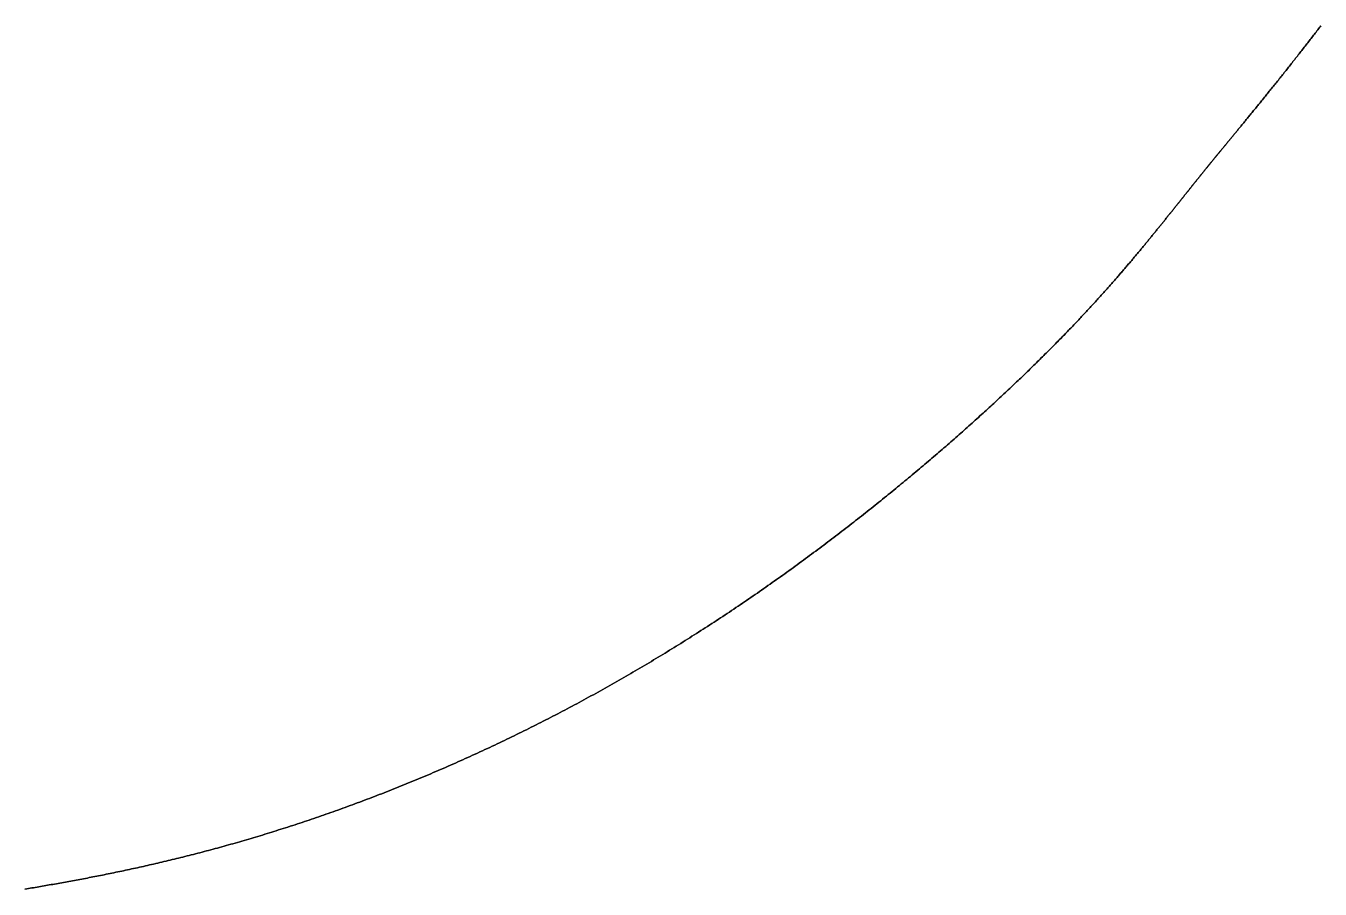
# Model space of a CAD drawing. Header units: inches. Extents: x 130170 to 284068, y 377793 to 804530.
# Drawn here: x 260360.8 to 260451.9, y 749011.4 to 749072.2 of the extents above; entities that cross this region are included whole.
import ezdxf

# ---------------------------------------------------------------- set-up
doc = ezdxf.new("R2010")
doc.units = ezdxf.units.IN
doc.header["$MEASUREMENT"] = 0
doc.layers.add('muni_il', color=7, linetype='Continuous')

msp = doc.modelspace()

# ---------------------------------------------------------------- linework, layer by layer
at = {"layer": 'muni_il'}
for points in [[(260360.76, 749011.404), (260360.88, 749011.424), (260361.001, 749011.445), (260361.122, 749011.465), (260361.243, 749011.486), (260361.365, 749011.506), (260361.487, 749011.527), (260361.609, 749011.548), (260361.731, 749011.569), (260361.854, 749011.59), (260361.977, 749011.611), (260362.1, 749011.632), (260362.223, 749011.654), (260362.347, 749011.675), (260362.471, 749011.697), (260362.595, 749011.719), (260362.72, 749011.741), (260362.845, 749011.763), (260362.97, 749011.785), (260363.096, 749011.808), (260363.222, 749011.83), (260363.348, 749011.853), (260363.474, 749011.876), (260363.601, 749011.899), (260363.728, 749011.922), (260363.856, 749011.945), (260363.983, 749011.969), (260364.112, 749011.992), (260364.24, 749012.016), (260364.369, 749012.04), (260364.498, 749012.064), (260364.627, 749012.089), (260364.757, 749012.113), (260364.887, 749012.138), (260365.018, 749012.163), (260365.149, 749012.188), (260365.28, 749012.213), (260365.411, 749012.239), (260365.543, 749012.264), (260365.675, 749012.29), (260365.808, 749012.316), (260365.941, 749012.342), (260366.074, 749012.369), (260366.208, 749012.395), (260366.342, 749012.422), (260366.477, 749012.449), (260366.611, 749012.477), (260366.747, 749012.504), (260366.882, 749012.532), (260367.018, 749012.56), (260367.154, 749012.588), (260367.291, 749012.617), (260367.428, 749012.645), (260367.565, 749012.674), (260367.703, 749012.703), (260367.841, 749012.733), (260367.98, 749012.762), (260368.119, 749012.792), (260368.258, 749012.822), (260368.398, 749012.853), (260368.538, 749012.883), (260368.679, 749012.914), (260368.819, 749012.945), (260368.961, 749012.977), (260369.102, 749013.008), (260369.244, 749013.04), (260369.387, 749013.073), (260369.53, 749013.105), (260369.673, 749013.138), (260369.816, 749013.171), (260369.96, 749013.204), (260370.105, 749013.238), (260370.249, 749013.272), (260370.395, 749013.306), (260370.54, 749013.34), (260370.686, 749013.375), (260370.832, 749013.41), (260370.979, 749013.445), (260371.126, 749013.481), (260371.274, 749013.517), (260371.421, 749013.553), (260371.57, 749013.589), (260371.718, 749013.626), (260371.867, 749013.663), (260372.017, 749013.701), (260372.166, 749013.738), (260372.316, 749013.776), (260372.467, 749013.815), (260372.618, 749013.853), (260372.769, 749013.892), (260372.921, 749013.932), (260373.073, 749013.971), (260373.225, 749014.011), (260373.378, 749014.051), (260373.531, 749014.092), (260373.685, 749014.133), (260373.838, 749014.174), (260373.993, 749014.216), (260374.147, 749014.257), (260374.302, 749014.3), (260374.457, 749014.342), (260374.613, 749014.385), (260374.769, 749014.428), (260374.925, 749014.472), (260375.082, 749014.516), (260375.239, 749014.56), (260375.397, 749014.604), (260375.554, 749014.649), (260375.712, 749014.695), (260375.871, 749014.74), (260376.03, 749014.786), (260376.189, 749014.833), (260376.348, 749014.879), (260376.508, 749014.926), (260376.668, 749014.973), (260376.828, 749015.021), (260376.989, 749015.069), (260377.15, 749015.118), (260377.311, 749015.166), (260377.473, 749015.215), (260377.635, 749015.265), (260377.797, 749015.315), (260377.96, 749015.365), (260378.122, 749015.415), (260378.285, 749015.466), (260378.449, 749015.517), (260378.612, 749015.569), (260378.777, 749015.621), (260378.941, 749015.673), (260379.105, 749015.726), (260379.27, 749015.779), (260379.435, 749015.832), (260379.6, 749015.886), (260379.766, 749015.94), (260379.932, 749015.994), (260380.098, 749016.049), (260380.264, 749016.104), (260380.431, 749016.16), (260380.598, 749016.216), (260380.765, 749016.272), (260380.932, 749016.329), (260381.099, 749016.386), (260381.267, 749016.443), (260381.435, 749016.501), (260381.603, 749016.559), (260381.772, 749016.617), (260381.94, 749016.676), (260382.109, 749016.735), (260382.278, 749016.794), (260382.447, 749016.854), (260382.617, 749016.914), (260382.786, 749016.975), (260382.956, 749017.036), (260383.126, 749017.097), (260383.296, 749017.159), (260383.466, 749017.221), (260383.636, 749017.283), (260383.807, 749017.346), (260383.978, 749017.409), (260384.149, 749017.472), (260384.32, 749017.536), (260384.491, 749017.6), (260384.662, 749017.664), (260384.833, 749017.729), (260385.005, 749017.794), (260385.177, 749017.86), (260385.349, 749017.926), (260385.52, 749017.992), (260385.692, 749018.058), (260385.865, 749018.125), (260386.037, 749018.192), (260386.209, 749018.26), (260386.382, 749018.328), (260386.554, 749018.396), (260386.727, 749018.464), (260386.899, 749018.533), (260387.072, 749018.602), (260387.245, 749018.672), (260387.418, 749018.742), (260387.59, 749018.812), (260387.763, 749018.883), (260387.936, 749018.954), (260388.11, 749019.025), (260388.283, 749019.096), (260388.456, 749019.168), (260388.629, 749019.24), (260388.802, 749019.313), (260388.975, 749019.386), (260389.149, 749019.459), (260389.322, 749019.532), (260389.495, 749019.606), (260389.668, 749019.68), (260389.842, 749019.755), (260390.015, 749019.829), (260390.188, 749019.904), (260390.361, 749019.98), (260390.535, 749020.055), (260390.708, 749020.131), (260390.881, 749020.208), (260391.054, 749020.284), (260391.227, 749020.361), (260391.4, 749020.438), (260391.573, 749020.516), (260391.746, 749020.593), (260391.919, 749020.672), (260392.092, 749020.75), (260392.265, 749020.829), (260392.438, 749020.907), (260392.61, 749020.987), (260392.783, 749021.066), (260392.956, 749021.146), (260393.128, 749021.226), (260393.301, 749021.306), (260393.473, 749021.387), (260393.645, 749021.468), (260393.817, 749021.549), (260393.989, 749021.631), (260394.161, 749021.713), (260394.333, 749021.795), (260394.505, 749021.877), (260394.677, 749021.959), (260394.848, 749022.042), (260395.02, 749022.125), (260395.191, 749022.209), (260395.362, 749022.292), (260395.533, 749022.376), (260395.704, 749022.46), (260395.875, 749022.545), (260396.046, 749022.629), (260396.216, 749022.714), (260396.387, 749022.8), (260396.557, 749022.885), (260396.727, 749022.971), (260396.897, 749023.057), (260397.067, 749023.143), (260397.237, 749023.229), (260397.406, 749023.316), (260397.575, 749023.403), (260397.745, 749023.49), (260397.914, 749023.577), (260398.083, 749023.665), (260398.251, 749023.753), (260398.42, 749023.841), (260398.588, 749023.929), (260398.756, 749024.018), (260398.924, 749024.107), (260399.092, 749024.196), (260399.26, 749024.285), (260399.428, 749024.374), (260399.595, 749024.464), (260399.762, 749024.554), (260399.929, 749024.644), (260400.096, 749024.734), (260400.262, 749024.825), (260400.429, 749024.916), (260400.595, 749025.007), (260400.761, 749025.098), (260400.927, 749025.189), (260401.092, 749025.281), (260401.258, 749025.373), (260401.423, 749025.465), (260401.588, 749025.557), (260401.753, 749025.65), (260401.918, 749025.742), (260402.082, 749025.835), (260402.246, 749025.929), (260402.41, 749026.022), (260402.574, 749026.115), (260402.738, 749026.209), (260402.901, 749026.303), (260403.064, 749026.397), (260403.227, 749026.491), (260403.39, 749026.586), (260403.552, 749026.681), (260403.715, 749026.775), (260403.877, 749026.87), (260404.039, 749026.966), (260404.2, 749027.061), (260404.362, 749027.157), (260404.523, 749027.253), (260404.684, 749027.349), (260404.845, 749027.445), (260405.006, 749027.541), (260405.166, 749027.638), (260405.326, 749027.734), (260405.486, 749027.831), (260405.646, 749027.928), (260405.805, 749028.026), (260405.965, 749028.123), (260406.124, 749028.221), (260406.283, 749028.319), (260406.441, 749028.417), (260406.6, 749028.515), (260406.758, 749028.613), (260406.916, 749028.712), (260407.074, 749028.81), (260407.231, 749028.909), (260407.388, 749029.008), (260407.546, 749029.107), (260407.702, 749029.207), (260407.859, 749029.306), (260408.015, 749029.406), (260408.172, 749029.506), (260408.327, 749029.606), (260408.483, 749029.706), (260408.639, 749029.806), (260408.794, 749029.907), (260408.949, 749030.007), (260409.104, 749030.108), (260409.259, 749030.209), (260409.413, 749030.31), (260409.567, 749030.411), (260409.721, 749030.512), (260409.875, 749030.614), (260410.028, 749030.716), (260410.182, 749030.818), (260410.335, 749030.92), (260410.488, 749031.022), (260410.64, 749031.124), (260410.793, 749031.226), (260410.945, 749031.329), (260411.097, 749031.432), (260411.248, 749031.535), (260411.4, 749031.638), (260411.551, 749031.741), (260411.702, 749031.844), (260411.853, 749031.947), (260412.003, 749032.051), (260412.154, 749032.154), (260412.304, 749032.258), (260412.454, 749032.362), (260412.604, 749032.466), (260412.753, 749032.57), (260412.902, 749032.675), (260413.051, 749032.779), (260413.2, 749032.884), (260413.348, 749032.988), (260413.497, 749033.093), (260413.645, 749033.198), (260413.792, 749033.303), (260413.94, 749033.408), (260414.087, 749033.513), (260414.234, 749033.619), (260414.381, 749033.724), (260414.528, 749033.829), (260414.674, 749033.935), (260414.82, 749034.041), (260414.966, 749034.147), (260415.112, 749034.253), (260415.257, 749034.359), (260415.402, 749034.465), (260415.547, 749034.571), (260415.692, 749034.677), (260415.836, 749034.784), (260415.98, 749034.89), (260416.124, 749034.997), (260416.268, 749035.103), (260416.411, 749035.21), (260416.554, 749035.317), (260416.697, 749035.424), (260416.84, 749035.531), (260416.982, 749035.637), (260417.124, 749035.745), (260417.266, 749035.852), (260417.408, 749035.959), (260417.549, 749036.066), (260417.69, 749036.173), (260417.831, 749036.281), (260417.971, 749036.388), (260418.112, 749036.496), (260418.251, 749036.603), (260418.391, 749036.711), (260418.53, 749036.818), (260418.669, 749036.926), (260418.808, 749037.033), (260418.947, 749037.141), (260419.085, 749037.249), (260419.223, 749037.356), (260419.36, 749037.464), (260419.498, 749037.572), (260419.635, 749037.679), (260419.771, 749037.787), (260419.908, 749037.895), (260420.044, 749038.003), (260420.18, 749038.11), (260420.315, 749038.218), (260420.45, 749038.326), (260420.585, 749038.433), (260420.72, 749038.541), (260420.854, 749038.649), (260420.988, 749038.756), (260421.121, 749038.864), (260421.254, 749038.972), (260421.387, 749039.079), (260421.52, 749039.187), (260421.652, 749039.294), (260421.783, 749039.402), (260421.915, 749039.509), (260422.046, 749039.616), (260422.177, 749039.724), (260422.307, 749039.831), (260422.437, 749039.938), (260422.567, 749040.045), (260422.696, 749040.152), (260422.825, 749040.259), (260422.954, 749040.366), (260423.082, 749040.473), (260423.21, 749040.579), (260423.337, 749040.686), (260423.464, 749040.792), (260423.591, 749040.899), (260423.717, 749041.005), (260423.843, 749041.111), (260423.968, 749041.217), (260424.093, 749041.323), (260424.218, 749041.429), (260424.342, 749041.534), (260424.466, 749041.64), (260424.589, 749041.745), (260424.712, 749041.851), (260424.835, 749041.956), (260424.957, 749042.061), (260425.079, 749042.166), (260425.2, 749042.27), (260425.321, 749042.375), (260425.441, 749042.479), (260425.561, 749042.583), (260425.68, 749042.687), (260425.799, 749042.791), (260425.918, 749042.895), (260426.036, 749042.998), (260426.154, 749043.101), (260426.271, 749043.204), (260426.388, 749043.307), (260426.504, 749043.41), (260426.62, 749043.512), (260426.735, 749043.615), (260426.85, 749043.717), (260426.965, 749043.819), (260427.078, 749043.92), (260427.192, 749044.021), (260427.305, 749044.123), (260427.417, 749044.224), (260427.529, 749044.324), (260427.641, 749044.425), (260427.752, 749044.525), (260427.862, 749044.625), (260427.972, 749044.724), (260428.082, 749044.824), (260428.191, 749044.923), (260428.299, 749045.022), (260428.407, 749045.12), (260428.515, 749045.219), (260428.622, 749045.317), (260428.728, 749045.415), (260428.834, 749045.512), (260428.939, 749045.609), (260429.044, 749045.706), (260429.148, 749045.803), (260429.252, 749045.899), (260429.355, 749045.995), (260429.458, 749046.091), (260429.56, 749046.187), (260429.662, 749046.282), (260429.763, 749046.377), (260429.864, 749046.471), (260429.964, 749046.565), (260430.064, 749046.659), (260430.162, 749046.753), (260430.261, 749046.846), (260430.359, 749046.939), (260430.456, 749047.032), (260430.553, 749047.124), (260430.65, 749047.216), (260430.745, 749047.307), (260430.841, 749047.399), (260430.935, 749047.489), (260431.029, 749047.58), (260431.123, 749047.67), (260431.216, 749047.76), (260431.309, 749047.85), (260431.401, 749047.939), (260431.492, 749048.028), (260431.583, 749048.116), (260431.673, 749048.205), (260431.763, 749048.292), (260431.852, 749048.38), (260431.941, 749048.467), (260432.029, 749048.554), (260432.117, 749048.64), (260432.204, 749048.726), (260432.291, 749048.811), (260432.377, 749048.897), (260432.462, 749048.982), (260432.547, 749049.066), (260432.631, 749049.15), (260432.715, 749049.234), (260432.799, 749049.318), (260432.881, 749049.401), (260432.964, 749049.483), (260433.046, 749049.566), (260433.127, 749049.648), (260433.207, 749049.729), (260433.288, 749049.81), (260433.367, 749049.891), (260433.446, 749049.972), (260433.525, 749050.052), (260433.603, 749050.132), (260433.681, 749050.211), (260433.758, 749050.29), (260433.834, 749050.369), (260433.911, 749050.447), (260433.986, 749050.525), (260434.061, 749050.603), (260434.136, 749050.68), (260434.21, 749050.757), (260434.283, 749050.833), (260434.356, 749050.909), (260434.429, 749050.985), (260434.501, 749051.061), (260434.573, 749051.136), (260434.644, 749051.21), (260434.715, 749051.285), (260434.785, 749051.359), (260434.855, 749051.432), (260434.924, 749051.506), (260434.993, 749051.579), (260435.061, 749051.651), (260435.129, 749051.724), (260435.196, 749051.795), (260435.263, 749051.867), (260435.33, 749051.938), (260435.396, 749052.009), (260435.462, 749052.08), (260435.527, 749052.15), (260435.591, 749052.22), (260435.656, 749052.289), (260435.72, 749052.359), (260435.783, 749052.428), (260435.846, 749052.496), (260435.909, 749052.564), (260435.971, 749052.632), (260436.033, 749052.7), (260436.095, 749052.767), (260436.156, 749052.834), (260436.216, 749052.901), (260436.277, 749052.967), (260436.337, 749053.034), (260436.396, 749053.099), (260436.455, 749053.165), (260436.514, 749053.23), (260436.572, 749053.295), (260436.63, 749053.36), (260436.688, 749053.424), (260436.745, 749053.488), (260436.802, 749053.552), (260436.859, 749053.615), (260436.915, 749053.679), (260436.971, 749053.741), (260437.026, 749053.804), (260437.082, 749053.866), (260437.137, 749053.929), (260437.191, 749053.99), (260437.246, 749054.052), (260437.299, 749054.114), (260437.353, 749054.175), (260437.406, 749054.236), (260437.459, 749054.296), (260437.512, 749054.357), (260437.565, 749054.417), (260437.617, 749054.477), (260437.669, 749054.536), (260437.72, 749054.595), (260437.771, 749054.655), (260437.822, 749054.714), (260437.873, 749054.772), (260437.923, 749054.831), (260437.974, 749054.889), (260438.024, 749054.947), (260438.073, 749055.005), (260438.123, 749055.063), (260438.172, 749055.12), (260438.221, 749055.177), (260438.269, 749055.234), (260438.318, 749055.291), (260438.366, 749055.348), (260438.414, 749055.404), (260438.462, 749055.46), (260438.509, 749055.516), (260438.556, 749055.572), (260438.603, 749055.628), (260438.65, 749055.683), (260438.697, 749055.739), (260438.743, 749055.794), (260438.789, 749055.849), (260438.835, 749055.904), (260438.881, 749055.958), (260438.927, 749056.012), (260438.972, 749056.067), (260439.017, 749056.121), (260439.062, 749056.175), (260439.107, 749056.228), (260439.151, 749056.282), (260439.196, 749056.335), (260439.24, 749056.389), (260439.284, 749056.442), (260439.328, 749056.495), (260439.372, 749056.548), (260439.415, 749056.6), (260439.459, 749056.653), (260439.502, 749056.705), (260439.545, 749056.757), (260439.588, 749056.809), (260439.631, 749056.861), (260439.673, 749056.913), (260439.716, 749056.965), (260439.758, 749057.016), (260439.8, 749057.068), (260439.842, 749057.119), (260439.884, 749057.17), (260439.926, 749057.221), (260439.967, 749057.272), (260440.009, 749057.322), (260440.05, 749057.373), (260440.091, 749057.423), (260440.132, 749057.474), (260440.173, 749057.524), (260440.214, 749057.574), (260440.254, 749057.624), (260440.295, 749057.673), (260440.335, 749057.723), (260440.375, 749057.773), (260440.415, 749057.822), (260440.455, 749057.871), (260440.495, 749057.921), (260440.535, 749057.97), (260440.574, 749058.019), (260440.614, 749058.067), (260440.653, 749058.116), (260440.692, 749058.165), (260440.731, 749058.213), (260440.77, 749058.261), (260440.809, 749058.309), (260440.848, 749058.358), (260440.886, 749058.406), (260440.925, 749058.453), (260440.963, 749058.501), (260441.002, 749058.549), (260441.04, 749058.596), (260441.078, 749058.644), (260441.116, 749058.691), (260441.154, 749058.738), (260441.191, 749058.785), (260441.229, 749058.832), (260441.266, 749058.879), (260441.304, 749058.925), (260441.341, 749058.972), (260441.378, 749059.018), (260441.416, 749059.064), (260441.452, 749059.111), (260441.489, 749059.157), (260441.526, 749059.203), (260441.563, 749059.248), (260441.599, 749059.294), (260441.636, 749059.34), (260441.672, 749059.385), (260441.708, 749059.431), (260441.745, 749059.476), (260441.781, 749059.521), (260441.817, 749059.566), (260441.852, 749059.611), (260441.888, 749059.655), (260441.924, 749059.7), (260441.959, 749059.745), (260441.995, 749059.789), (260442.03, 749059.833), (260442.065, 749059.877), (260442.101, 749059.921), (260442.136, 749059.965), (260442.171, 749060.009), (260442.206, 749060.053), (260442.24, 749060.096), (260442.275, 749060.14), (260442.31, 749060.183), (260442.344, 749060.226), (260442.379, 749060.27), (260442.413, 749060.312), (260442.447, 749060.355), (260442.481, 749060.398), (260442.515, 749060.441), (260442.549, 749060.483), (260442.583, 749060.526), (260442.617, 749060.568), (260442.651, 749060.61), (260442.685, 749060.653), (260442.718, 749060.695), (260442.752, 749060.736), (260442.785, 749060.778), (260442.818, 749060.82), (260442.852, 749060.861), (260442.885, 749060.903), (260442.918, 749060.944), (260442.951, 749060.986), (260442.984, 749061.027), (260443.017, 749061.068), (260443.05, 749061.109), (260443.083, 749061.15), (260443.115, 749061.191), (260443.148, 749061.231), (260443.181, 749061.272), (260443.213, 749061.313), (260443.246, 749061.353), (260443.278, 749061.393), (260443.311, 749061.434), (260443.343, 749061.474), (260443.375, 749061.514), (260443.407, 749061.554), (260443.44, 749061.594), (260443.472, 749061.634), (260443.504, 749061.674), (260443.536, 749061.714), (260443.568, 749061.754), (260443.6, 749061.794), (260443.632, 749061.833), (260443.664, 749061.873), (260443.696, 749061.912), (260443.728, 749061.952), (260443.76, 749061.992), (260443.792, 749062.031), (260443.824, 749062.071), (260443.856, 749062.11), (260443.888, 749062.149), (260443.92, 749062.189), (260443.952, 749062.228), (260443.984, 749062.268), (260444.016, 749062.307), (260444.048, 749062.346), (260444.08, 749062.386), (260444.112, 749062.425), (260444.144, 749062.464), (260444.176, 749062.504), (260444.208, 749062.543), (260444.24, 749062.583), (260444.272, 749062.622), (260444.304, 749062.662), (260444.336, 749062.701), (260444.369, 749062.741), (260444.401, 749062.781), (260444.434, 749062.82), (260444.466, 749062.86), (260444.499, 749062.9), (260444.531, 749062.94), (260444.564, 749062.98), (260444.597, 749063.02), (260444.63, 749063.06), (260444.663, 749063.1), (260444.696, 749063.141), (260444.729, 749063.181), (260444.762, 749063.222), (260444.796, 749063.262), (260444.829, 749063.303), (260444.863, 749063.344), (260444.897, 749063.385), (260444.931, 749063.427), (260444.965, 749063.468), (260444.999, 749063.51), (260445.033, 749063.551), (260445.068, 749063.593), (260445.102, 749063.635), (260445.137, 749063.678), (260445.172, 749063.72), (260445.207, 749063.763), (260445.242, 749063.805), (260445.278, 749063.849), (260445.314, 749063.892), (260445.349, 749063.935), (260445.385, 749063.979), (260445.422, 749064.023), (260445.458, 749064.067), (260445.495, 749064.112), (260445.532, 749064.157), (260445.569, 749064.202), (260445.606, 749064.247), (260445.644, 749064.292), (260445.681, 749064.338), (260445.72, 749064.384), (260445.758, 749064.431), (260445.796, 749064.477), (260445.835, 749064.524), (260445.874, 749064.572), (260445.913, 749064.619), (260445.953, 749064.667), (260445.993, 749064.716), (260446.033, 749064.764), (260446.073, 749064.813), (260446.114, 749064.863), (260446.155, 749064.912), (260446.196, 749064.962), (260446.238, 749065.013), (260446.28, 749065.064), (260446.322, 749065.115), (260446.364, 749065.167), (260446.407, 749065.219), (260446.45, 749065.271), (260446.493, 749065.324), (260446.537, 749065.377), (260446.581, 749065.431), (260446.626, 749065.485), (260446.67, 749065.539), (260446.715, 749065.594), (260446.761, 749065.649), (260446.806, 749065.705), (260446.852, 749065.761), (260446.899, 749065.818), (260446.946, 749065.875), (260446.993, 749065.933), (260447.04, 749065.991), (260447.088, 749066.049), (260447.136, 749066.108), (260447.184, 749066.167), (260447.233, 749066.227), (260447.282, 749066.288), (260447.332, 749066.348), (260447.382, 749066.41), (260447.432, 749066.471), (260447.483, 749066.533), (260447.534, 749066.596), (260447.585, 749066.659), (260447.636, 749066.723), (260447.688, 749066.787), (260447.741, 749066.851), (260447.793, 749066.916), (260447.846, 749066.982), (260447.9, 749067.047), (260447.953, 749067.114), (260448.008, 749067.181), (260448.062, 749067.248), (260448.117, 749067.316), (260448.172, 749067.384), (260448.227, 749067.452), (260448.282, 749067.521), (260448.338, 749067.591), (260448.395, 749067.661), (260448.451, 749067.731), (260448.508, 749067.802), (260448.565, 749067.873), (260448.623, 749067.944), (260448.68, 749068.016), (260448.738, 749068.089), (260448.796, 749068.161), (260448.855, 749068.234), (260448.914, 749068.308), (260448.973, 749068.382), (260449.032, 749068.456), (260449.091, 749068.53), (260449.151, 749068.605), (260449.211, 749068.68), (260449.271, 749068.756), (260449.331, 749068.831), (260449.391, 749068.907), (260449.452, 749068.983), (260449.513, 749069.06), (260449.574, 749069.136), (260449.635, 749069.213), (260449.696, 749069.291), (260449.757, 749069.368), (260449.818, 749069.445), (260449.88, 749069.523), (260449.941, 749069.601), (260450.003, 749069.679), (260450.064, 749069.757), (260450.126, 749069.835), (260450.188, 749069.913), (260450.249, 749069.991), (260450.311, 749070.07), (260450.372, 749070.148), (260450.434, 749070.226), (260450.495, 749070.305), (260450.557, 749070.383), (260450.618, 749070.461), (260450.679, 749070.539), (260450.74, 749070.617), (260450.801, 749070.695), (260450.862, 749070.773), (260450.923, 749070.851), (260450.983, 749070.928), (260451.043, 749071.005), (260451.103, 749071.082), (260451.163, 749071.159), (260451.223, 749071.236), (260451.282, 749071.312), (260451.341, 749071.388), (260451.4, 749071.464), (260451.458, 749071.539), (260451.516, 749071.614), (260451.574, 749071.688), (260451.631, 749071.762), (260451.688, 749071.836), (260451.745, 749071.909), (260451.801, 749071.982), (260451.857, 749072.054), (260451.912, 749072.126), (260451.967, 749072.197)], [(260451.967, 749072.197), (260451.912, 749072.126), (260451.857, 749072.054), (260451.801, 749071.982), (260451.745, 749071.909), (260451.688, 749071.836), (260451.631, 749071.762), (260451.574, 749071.688), (260451.516, 749071.614), (260451.458, 749071.539), (260451.4, 749071.464), (260451.341, 749071.388), (260451.282, 749071.312), (260451.223, 749071.236), (260451.163, 749071.159), (260451.103, 749071.082), (260451.043, 749071.005), (260450.983, 749070.928), (260450.923, 749070.851), (260450.862, 749070.773), (260450.801, 749070.695), (260450.74, 749070.617), (260450.679, 749070.539), (260450.618, 749070.461), (260450.557, 749070.383), (260450.495, 749070.305), (260450.434, 749070.226), (260450.372, 749070.148), (260450.311, 749070.07), (260450.249, 749069.991), (260450.188, 749069.913), (260450.126, 749069.835), (260450.064, 749069.757), (260450.003, 749069.679), (260449.941, 749069.601), (260449.88, 749069.523), (260449.818, 749069.445), (260449.757, 749069.368), (260449.696, 749069.291), (260449.635, 749069.213), (260449.574, 749069.136), (260449.513, 749069.06), (260449.452, 749068.983), (260449.391, 749068.907), (260449.331, 749068.831), (260449.271, 749068.756), (260449.211, 749068.68), (260449.151, 749068.605), (260449.091, 749068.53), (260449.032, 749068.456), (260448.973, 749068.382), (260448.914, 749068.308), (260448.855, 749068.234), (260448.796, 749068.161), (260448.738, 749068.089), (260448.68, 749068.016), (260448.623, 749067.944), (260448.565, 749067.873), (260448.508, 749067.802), (260448.451, 749067.731), (260448.395, 749067.661), (260448.338, 749067.591), (260448.282, 749067.521), (260448.227, 749067.452), (260448.172, 749067.384), (260448.117, 749067.316), (260448.062, 749067.248), (260448.008, 749067.181), (260447.953, 749067.114), (260447.9, 749067.047), (260447.846, 749066.982), (260447.793, 749066.916), (260447.741, 749066.851), (260447.688, 749066.787), (260447.636, 749066.723), (260447.585, 749066.659), (260447.534, 749066.596), (260447.483, 749066.533), (260447.432, 749066.471), (260447.382, 749066.41), (260447.332, 749066.348), (260447.282, 749066.288), (260447.233, 749066.227), (260447.184, 749066.167), (260447.136, 749066.108), (260447.088, 749066.049), (260447.04, 749065.991), (260446.993, 749065.933), (260446.946, 749065.875), (260446.899, 749065.818), (260446.852, 749065.761), (260446.806, 749065.705), (260446.761, 749065.649), (260446.715, 749065.594), (260446.67, 749065.539), (260446.626, 749065.485), (260446.581, 749065.431), (260446.537, 749065.377), (260446.493, 749065.324), (260446.45, 749065.271), (260446.407, 749065.219), (260446.364, 749065.167), (260446.322, 749065.115), (260446.28, 749065.064), (260446.238, 749065.013), (260446.196, 749064.962), (260446.155, 749064.912), (260446.114, 749064.863), (260446.073, 749064.813), (260446.033, 749064.764), (260445.993, 749064.716), (260445.953, 749064.667), (260445.913, 749064.619), (260445.874, 749064.572), (260445.835, 749064.524), (260445.796, 749064.477), (260445.758, 749064.431), (260445.72, 749064.384), (260445.681, 749064.338), (260445.644, 749064.292), (260445.606, 749064.247), (260445.569, 749064.202), (260445.532, 749064.157), (260445.495, 749064.112), (260445.458, 749064.067), (260445.422, 749064.023), (260445.385, 749063.979), (260445.349, 749063.935), (260445.314, 749063.892), (260445.278, 749063.849), (260445.242, 749063.805), (260445.207, 749063.763), (260445.172, 749063.72), (260445.137, 749063.678), (260445.102, 749063.635), (260445.068, 749063.593), (260445.033, 749063.551), (260444.999, 749063.51), (260444.965, 749063.468), (260444.931, 749063.427), (260444.897, 749063.385), (260444.863, 749063.344), (260444.829, 749063.303), (260444.796, 749063.262), (260444.762, 749063.222), (260444.729, 749063.181), (260444.696, 749063.141), (260444.663, 749063.1), (260444.63, 749063.06), (260444.597, 749063.02), (260444.564, 749062.98), (260444.531, 749062.94), (260444.499, 749062.9), (260444.466, 749062.86), (260444.434, 749062.82), (260444.401, 749062.781), (260444.369, 749062.741), (260444.336, 749062.701), (260444.304, 749062.662), (260444.272, 749062.622), (260444.24, 749062.583), (260444.208, 749062.543), (260444.176, 749062.504), (260444.144, 749062.464), (260444.112, 749062.425), (260444.08, 749062.386), (260444.048, 749062.346), (260444.016, 749062.307), (260443.984, 749062.268), (260443.952, 749062.228), (260443.92, 749062.189), (260443.888, 749062.149), (260443.856, 749062.11), (260443.824, 749062.071), (260443.792, 749062.031), (260443.76, 749061.992), (260443.728, 749061.952), (260443.696, 749061.912), (260443.664, 749061.873), (260443.632, 749061.833), (260443.6, 749061.794), (260443.568, 749061.754), (260443.536, 749061.714), (260443.504, 749061.674), (260443.472, 749061.634), (260443.44, 749061.594), (260443.407, 749061.554), (260443.375, 749061.514), (260443.343, 749061.474), (260443.311, 749061.434), (260443.278, 749061.393), (260443.246, 749061.353), (260443.213, 749061.313), (260443.181, 749061.272), (260443.148, 749061.231), (260443.115, 749061.191), (260443.083, 749061.15), (260443.05, 749061.109), (260443.017, 749061.068), (260442.984, 749061.027), (260442.951, 749060.986), (260442.918, 749060.944), (260442.885, 749060.903), (260442.852, 749060.861), (260442.818, 749060.82), (260442.785, 749060.778), (260442.752, 749060.736), (260442.718, 749060.695), (260442.685, 749060.653), (260442.651, 749060.61), (260442.617, 749060.568), (260442.583, 749060.526), (260442.549, 749060.483), (260442.515, 749060.441), (260442.481, 749060.398), (260442.447, 749060.355), (260442.413, 749060.312), (260442.379, 749060.27), (260442.344, 749060.226), (260442.31, 749060.183), (260442.275, 749060.14), (260442.24, 749060.096), (260442.206, 749060.053), (260442.171, 749060.009), (260442.136, 749059.965), (260442.101, 749059.921), (260442.065, 749059.877), (260442.03, 749059.833), (260441.995, 749059.789), (260441.959, 749059.745), (260441.924, 749059.7), (260441.888, 749059.655), (260441.852, 749059.611), (260441.817, 749059.566), (260441.781, 749059.521), (260441.745, 749059.476), (260441.708, 749059.431), (260441.672, 749059.385), (260441.636, 749059.34), (260441.599, 749059.294), (260441.563, 749059.248), (260441.526, 749059.203), (260441.489, 749059.157), (260441.452, 749059.111), (260441.416, 749059.064), (260441.378, 749059.018), (260441.341, 749058.972), (260441.304, 749058.925), (260441.266, 749058.879), (260441.229, 749058.832), (260441.191, 749058.785), (260441.154, 749058.738), (260441.116, 749058.691), (260441.078, 749058.644), (260441.04, 749058.596), (260441.002, 749058.549), (260440.963, 749058.501), (260440.925, 749058.453), (260440.886, 749058.406), (260440.848, 749058.358), (260440.809, 749058.309), (260440.77, 749058.261), (260440.731, 749058.213), (260440.692, 749058.165), (260440.653, 749058.116), (260440.614, 749058.067), (260440.574, 749058.019), (260440.535, 749057.97), (260440.495, 749057.921), (260440.455, 749057.871), (260440.415, 749057.822), (260440.375, 749057.773), (260440.335, 749057.723), (260440.295, 749057.673), (260440.254, 749057.624), (260440.214, 749057.574), (260440.173, 749057.524), (260440.132, 749057.474), (260440.091, 749057.423), (260440.05, 749057.373), (260440.009, 749057.322), (260439.967, 749057.272), (260439.926, 749057.221), (260439.884, 749057.17), (260439.842, 749057.119), (260439.8, 749057.068), (260439.758, 749057.016), (260439.716, 749056.965), (260439.673, 749056.913), (260439.631, 749056.861), (260439.588, 749056.809), (260439.545, 749056.757), (260439.502, 749056.705), (260439.459, 749056.653), (260439.415, 749056.6), (260439.372, 749056.548), (260439.328, 749056.495), (260439.284, 749056.442), (260439.24, 749056.389), (260439.196, 749056.335), (260439.151, 749056.282), (260439.107, 749056.228), (260439.062, 749056.175), (260439.017, 749056.121), (260438.972, 749056.067), (260438.927, 749056.012), (260438.881, 749055.958), (260438.835, 749055.904), (260438.789, 749055.849), (260438.743, 749055.794), (260438.697, 749055.739), (260438.65, 749055.683), (260438.603, 749055.628), (260438.556, 749055.572), (260438.509, 749055.516), (260438.462, 749055.46), (260438.414, 749055.404), (260438.366, 749055.348), (260438.318, 749055.291), (260438.269, 749055.234), (260438.221, 749055.177), (260438.172, 749055.12), (260438.123, 749055.063), (260438.073, 749055.005), (260438.024, 749054.947), (260437.974, 749054.889), (260437.923, 749054.831), (260437.873, 749054.772), (260437.822, 749054.714), (260437.771, 749054.655), (260437.72, 749054.595), (260437.669, 749054.536), (260437.617, 749054.477), (260437.565, 749054.417), (260437.512, 749054.357), (260437.459, 749054.296), (260437.406, 749054.236), (260437.353, 749054.175), (260437.299, 749054.114), (260437.246, 749054.052), (260437.191, 749053.99), (260437.137, 749053.929), (260437.082, 749053.866), (260437.026, 749053.804), (260436.971, 749053.741), (260436.915, 749053.679), (260436.859, 749053.615), (260436.802, 749053.552), (260436.745, 749053.488), (260436.688, 749053.424), (260436.63, 749053.36), (260436.572, 749053.295), (260436.514, 749053.23), (260436.455, 749053.165), (260436.396, 749053.099), (260436.337, 749053.034), (260436.277, 749052.967), (260436.216, 749052.901), (260436.156, 749052.834), (260436.095, 749052.767), (260436.033, 749052.7), (260435.971, 749052.632), (260435.909, 749052.564), (260435.846, 749052.496), (260435.783, 749052.428), (260435.72, 749052.359), (260435.656, 749052.289), (260435.591, 749052.22), (260435.527, 749052.15), (260435.462, 749052.08), (260435.396, 749052.009), (260435.33, 749051.938), (260435.263, 749051.867), (260435.196, 749051.795), (260435.129, 749051.724), (260435.061, 749051.651), (260434.993, 749051.579), (260434.924, 749051.506), (260434.855, 749051.432), (260434.785, 749051.359), (260434.715, 749051.285), (260434.644, 749051.21), (260434.573, 749051.136), (260434.501, 749051.061), (260434.429, 749050.985), (260434.356, 749050.909), (260434.283, 749050.833), (260434.21, 749050.757), (260434.136, 749050.68), (260434.061, 749050.603), (260433.986, 749050.525), (260433.911, 749050.447), (260433.834, 749050.369), (260433.758, 749050.29), (260433.681, 749050.211), (260433.603, 749050.132), (260433.525, 749050.052), (260433.446, 749049.972), (260433.367, 749049.891), (260433.288, 749049.81), (260433.207, 749049.729), (260433.127, 749049.648), (260433.046, 749049.566), (260432.964, 749049.483), (260432.881, 749049.401), (260432.799, 749049.318), (260432.715, 749049.234), (260432.631, 749049.15), (260432.547, 749049.066), (260432.462, 749048.982), (260432.377, 749048.897), (260432.291, 749048.811), (260432.204, 749048.726), (260432.117, 749048.64), (260432.029, 749048.554), (260431.941, 749048.467), (260431.852, 749048.38), (260431.763, 749048.292), (260431.673, 749048.205), (260431.583, 749048.116), (260431.492, 749048.028), (260431.401, 749047.939), (260431.309, 749047.85), (260431.216, 749047.76), (260431.123, 749047.67), (260431.029, 749047.58), (260430.935, 749047.489), (260430.841, 749047.399), (260430.745, 749047.307), (260430.65, 749047.216), (260430.553, 749047.124), (260430.456, 749047.032), (260430.359, 749046.939), (260430.261, 749046.846), (260430.162, 749046.753), (260430.064, 749046.659), (260429.964, 749046.565), (260429.864, 749046.471), (260429.763, 749046.377), (260429.662, 749046.282), (260429.56, 749046.187), (260429.458, 749046.091), (260429.355, 749045.995), (260429.252, 749045.899), (260429.148, 749045.803), (260429.044, 749045.706), (260428.939, 749045.609), (260428.834, 749045.512), (260428.728, 749045.415), (260428.622, 749045.317), (260428.515, 749045.219), (260428.407, 749045.12), (260428.299, 749045.022), (260428.191, 749044.923), (260428.082, 749044.824), (260427.972, 749044.724), (260427.862, 749044.625), (260427.752, 749044.525), (260427.641, 749044.425), (260427.529, 749044.324), (260427.417, 749044.224), (260427.305, 749044.123), (260427.192, 749044.021), (260427.078, 749043.92), (260426.965, 749043.819), (260426.85, 749043.717), (260426.735, 749043.615), (260426.62, 749043.512), (260426.504, 749043.41), (260426.388, 749043.307), (260426.271, 749043.204), (260426.154, 749043.101), (260426.036, 749042.998), (260425.918, 749042.895), (260425.799, 749042.791), (260425.68, 749042.687), (260425.561, 749042.583), (260425.441, 749042.479), (260425.321, 749042.375), (260425.2, 749042.27), (260425.079, 749042.166), (260424.957, 749042.061), (260424.835, 749041.956), (260424.712, 749041.851), (260424.589, 749041.745), (260424.466, 749041.64), (260424.342, 749041.534), (260424.218, 749041.429), (260424.093, 749041.323), (260423.968, 749041.217), (260423.843, 749041.111), (260423.717, 749041.005), (260423.591, 749040.899), (260423.464, 749040.792), (260423.337, 749040.686), (260423.21, 749040.579), (260423.082, 749040.473), (260422.954, 749040.366), (260422.825, 749040.259), (260422.696, 749040.152), (260422.567, 749040.045), (260422.437, 749039.938), (260422.307, 749039.831), (260422.177, 749039.724), (260422.046, 749039.616), (260421.915, 749039.509), (260421.783, 749039.402), (260421.652, 749039.294), (260421.52, 749039.187), (260421.387, 749039.079), (260421.254, 749038.972), (260421.121, 749038.864), (260420.988, 749038.756), (260420.854, 749038.649), (260420.72, 749038.541), (260420.585, 749038.433), (260420.45, 749038.326), (260420.315, 749038.218), (260420.18, 749038.11), (260420.044, 749038.003), (260419.908, 749037.895), (260419.771, 749037.787), (260419.635, 749037.679), (260419.498, 749037.572), (260419.36, 749037.464), (260419.223, 749037.356), (260419.085, 749037.249), (260418.947, 749037.141), (260418.808, 749037.033), (260418.669, 749036.926), (260418.53, 749036.818), (260418.391, 749036.711), (260418.251, 749036.603), (260418.112, 749036.496), (260417.971, 749036.388), (260417.831, 749036.281), (260417.69, 749036.173), (260417.549, 749036.066), (260417.408, 749035.959), (260417.266, 749035.852), (260417.124, 749035.745), (260416.982, 749035.637), (260416.84, 749035.531), (260416.697, 749035.424), (260416.554, 749035.317), (260416.411, 749035.21), (260416.268, 749035.103), (260416.124, 749034.997), (260415.98, 749034.89), (260415.836, 749034.784), (260415.692, 749034.677), (260415.547, 749034.571), (260415.402, 749034.465), (260415.257, 749034.359), (260415.112, 749034.253), (260414.966, 749034.147), (260414.82, 749034.041), (260414.674, 749033.935), (260414.528, 749033.829), (260414.381, 749033.724), (260414.234, 749033.619), (260414.087, 749033.513), (260413.94, 749033.408), (260413.792, 749033.303), (260413.645, 749033.198), (260413.497, 749033.093), (260413.348, 749032.988), (260413.2, 749032.884), (260413.051, 749032.779), (260412.902, 749032.675), (260412.753, 749032.57), (260412.604, 749032.466), (260412.454, 749032.362), (260412.304, 749032.258), (260412.154, 749032.154), (260412.003, 749032.051), (260411.853, 749031.947), (260411.702, 749031.844), (260411.551, 749031.741), (260411.4, 749031.638), (260411.248, 749031.535), (260411.097, 749031.432), (260410.945, 749031.329), (260410.793, 749031.226), (260410.64, 749031.124), (260410.488, 749031.022), (260410.335, 749030.92), (260410.182, 749030.818), (260410.028, 749030.716), (260409.875, 749030.614), (260409.721, 749030.512), (260409.567, 749030.411), (260409.413, 749030.31), (260409.259, 749030.209), (260409.104, 749030.108), (260408.949, 749030.007), (260408.794, 749029.907), (260408.639, 749029.806), (260408.483, 749029.706), (260408.327, 749029.606), (260408.172, 749029.506), (260408.015, 749029.406), (260407.859, 749029.306), (260407.702, 749029.207), (260407.546, 749029.107), (260407.388, 749029.008), (260407.231, 749028.909), (260407.074, 749028.81), (260406.916, 749028.712), (260406.758, 749028.613), (260406.6, 749028.515), (260406.441, 749028.417), (260406.283, 749028.319), (260406.124, 749028.221), (260405.965, 749028.123), (260405.805, 749028.026), (260405.646, 749027.928), (260405.486, 749027.831), (260405.326, 749027.734), (260405.166, 749027.638), (260405.006, 749027.541), (260404.845, 749027.445), (260404.684, 749027.349), (260404.523, 749027.253), (260404.362, 749027.157), (260404.2, 749027.061), (260404.039, 749026.966), (260403.877, 749026.87), (260403.715, 749026.775), (260403.552, 749026.681), (260403.39, 749026.586), (260403.227, 749026.491), (260403.064, 749026.397), (260402.901, 749026.303), (260402.738, 749026.209), (260402.574, 749026.115), (260402.41, 749026.022), (260402.246, 749025.929), (260402.082, 749025.835), (260401.918, 749025.742), (260401.753, 749025.65), (260401.588, 749025.557), (260401.423, 749025.465), (260401.258, 749025.373), (260401.092, 749025.281), (260400.927, 749025.189), (260400.761, 749025.098), (260400.595, 749025.007), (260400.429, 749024.916), (260400.262, 749024.825), (260400.096, 749024.734), (260399.929, 749024.644), (260399.762, 749024.554), (260399.595, 749024.464), (260399.428, 749024.374), (260399.26, 749024.285), (260399.092, 749024.196), (260398.924, 749024.107), (260398.756, 749024.018), (260398.588, 749023.929), (260398.42, 749023.841), (260398.251, 749023.753), (260398.083, 749023.665), (260397.914, 749023.577), (260397.745, 749023.49), (260397.575, 749023.403), (260397.406, 749023.316), (260397.237, 749023.229), (260397.067, 749023.143), (260396.897, 749023.057), (260396.727, 749022.971), (260396.557, 749022.885), (260396.387, 749022.8), (260396.216, 749022.714), (260396.046, 749022.629), (260395.875, 749022.545), (260395.704, 749022.46), (260395.533, 749022.376), (260395.362, 749022.292), (260395.191, 749022.209), (260395.02, 749022.125), (260394.848, 749022.042), (260394.677, 749021.959), (260394.505, 749021.877), (260394.333, 749021.795), (260394.161, 749021.713), (260393.989, 749021.631), (260393.817, 749021.549), (260393.645, 749021.468), (260393.473, 749021.387), (260393.301, 749021.306), (260393.128, 749021.226), (260392.956, 749021.146), (260392.783, 749021.066), (260392.61, 749020.987), (260392.438, 749020.907), (260392.265, 749020.829), (260392.092, 749020.75), (260391.919, 749020.672), (260391.746, 749020.593), (260391.573, 749020.516), (260391.4, 749020.438), (260391.227, 749020.361), (260391.054, 749020.284), (260390.881, 749020.208), (260390.708, 749020.131), (260390.535, 749020.055), (260390.361, 749019.98), (260390.188, 749019.904), (260390.015, 749019.829), (260389.842, 749019.755), (260389.668, 749019.68), (260389.495, 749019.606), (260389.322, 749019.532), (260389.149, 749019.459), (260388.975, 749019.386), (260388.802, 749019.313), (260388.629, 749019.24), (260388.456, 749019.168), (260388.283, 749019.096), (260388.11, 749019.025), (260387.936, 749018.954), (260387.763, 749018.883), (260387.59, 749018.812), (260387.418, 749018.742), (260387.245, 749018.672), (260387.072, 749018.602), (260386.899, 749018.533), (260386.727, 749018.464), (260386.554, 749018.396), (260386.382, 749018.328), (260386.209, 749018.26), (260386.037, 749018.192), (260385.865, 749018.125), (260385.692, 749018.058), (260385.52, 749017.992), (260385.349, 749017.926), (260385.177, 749017.86), (260385.005, 749017.794), (260384.833, 749017.729), (260384.662, 749017.664), (260384.491, 749017.6), (260384.32, 749017.536), (260384.149, 749017.472), (260383.978, 749017.409), (260383.807, 749017.346), (260383.636, 749017.283), (260383.466, 749017.221), (260383.296, 749017.159), (260383.126, 749017.097), (260382.956, 749017.036), (260382.786, 749016.975), (260382.617, 749016.914), (260382.447, 749016.854), (260382.278, 749016.794), (260382.109, 749016.735), (260381.94, 749016.676), (260381.772, 749016.617), (260381.603, 749016.559), (260381.435, 749016.501), (260381.267, 749016.443), (260381.099, 749016.386), (260380.932, 749016.329), (260380.765, 749016.272), (260380.598, 749016.216), (260380.431, 749016.16), (260380.264, 749016.104), (260380.098, 749016.049), (260379.932, 749015.994), (260379.766, 749015.94), (260379.6, 749015.886), (260379.435, 749015.832), (260379.27, 749015.779), (260379.105, 749015.726), (260378.941, 749015.673), (260378.777, 749015.621), (260378.612, 749015.569), (260378.449, 749015.517), (260378.285, 749015.466), (260378.122, 749015.415), (260377.96, 749015.365), (260377.797, 749015.315), (260377.635, 749015.265), (260377.473, 749015.215), (260377.311, 749015.166), (260377.15, 749015.118), (260376.989, 749015.069), (260376.828, 749015.021), (260376.668, 749014.973), (260376.508, 749014.926), (260376.348, 749014.879), (260376.189, 749014.833), (260376.03, 749014.786), (260375.871, 749014.74), (260375.712, 749014.695), (260375.554, 749014.649), (260375.397, 749014.604), (260375.239, 749014.56), (260375.082, 749014.516), (260374.925, 749014.472), (260374.769, 749014.428), (260374.613, 749014.385), (260374.457, 749014.342), (260374.302, 749014.3), (260374.147, 749014.257), (260373.993, 749014.216), (260373.838, 749014.174), (260373.685, 749014.133), (260373.531, 749014.092), (260373.378, 749014.051), (260373.225, 749014.011), (260373.073, 749013.971), (260372.921, 749013.932), (260372.769, 749013.892), (260372.618, 749013.853), (260372.467, 749013.815), (260372.316, 749013.776), (260372.166, 749013.738), (260372.017, 749013.701), (260371.867, 749013.663), (260371.718, 749013.626), (260371.57, 749013.589), (260371.421, 749013.553), (260371.274, 749013.517), (260371.126, 749013.481), (260370.979, 749013.445), (260370.832, 749013.41), (260370.686, 749013.375), (260370.54, 749013.34), (260370.395, 749013.306), (260370.249, 749013.272), (260370.105, 749013.238), (260369.96, 749013.204), (260369.816, 749013.171), (260369.673, 749013.138), (260369.53, 749013.105), (260369.387, 749013.073), (260369.244, 749013.04), (260369.102, 749013.008), (260368.961, 749012.977), (260368.819, 749012.945), (260368.679, 749012.914), (260368.538, 749012.883), (260368.398, 749012.853), (260368.258, 749012.822), (260368.119, 749012.792), (260367.98, 749012.762), (260367.841, 749012.733), (260367.703, 749012.703), (260367.565, 749012.674), (260367.428, 749012.645), (260367.291, 749012.617), (260367.154, 749012.588), (260367.018, 749012.56), (260366.882, 749012.532), (260366.747, 749012.504), (260366.611, 749012.477), (260366.477, 749012.449), (260366.342, 749012.422), (260366.208, 749012.395), (260366.074, 749012.369), (260365.941, 749012.342), (260365.808, 749012.316), (260365.675, 749012.29), (260365.543, 749012.264), (260365.411, 749012.239), (260365.28, 749012.213), (260365.149, 749012.188), (260365.018, 749012.163), (260364.887, 749012.138), (260364.757, 749012.113), (260364.627, 749012.089), (260364.498, 749012.064), (260364.369, 749012.04), (260364.24, 749012.016), (260364.112, 749011.992), (260363.983, 749011.969), (260363.856, 749011.945), (260363.728, 749011.922), (260363.601, 749011.899), (260363.474, 749011.876), (260363.348, 749011.853), (260363.222, 749011.83), (260363.096, 749011.808), (260362.97, 749011.785), (260362.845, 749011.763), (260362.72, 749011.741), (260362.595, 749011.719), (260362.471, 749011.697), (260362.347, 749011.675), (260362.223, 749011.654), (260362.1, 749011.632), (260361.977, 749011.611), (260361.854, 749011.59), (260361.731, 749011.569), (260361.609, 749011.548), (260361.487, 749011.527), (260361.365, 749011.506), (260361.243, 749011.486), (260361.122, 749011.465), (260361.001, 749011.445), (260360.88, 749011.424), (260360.76, 749011.404)]]:
    msp.add_lwpolyline(points, dxfattribs=at)

doc.saveas('drawing.dxf')
